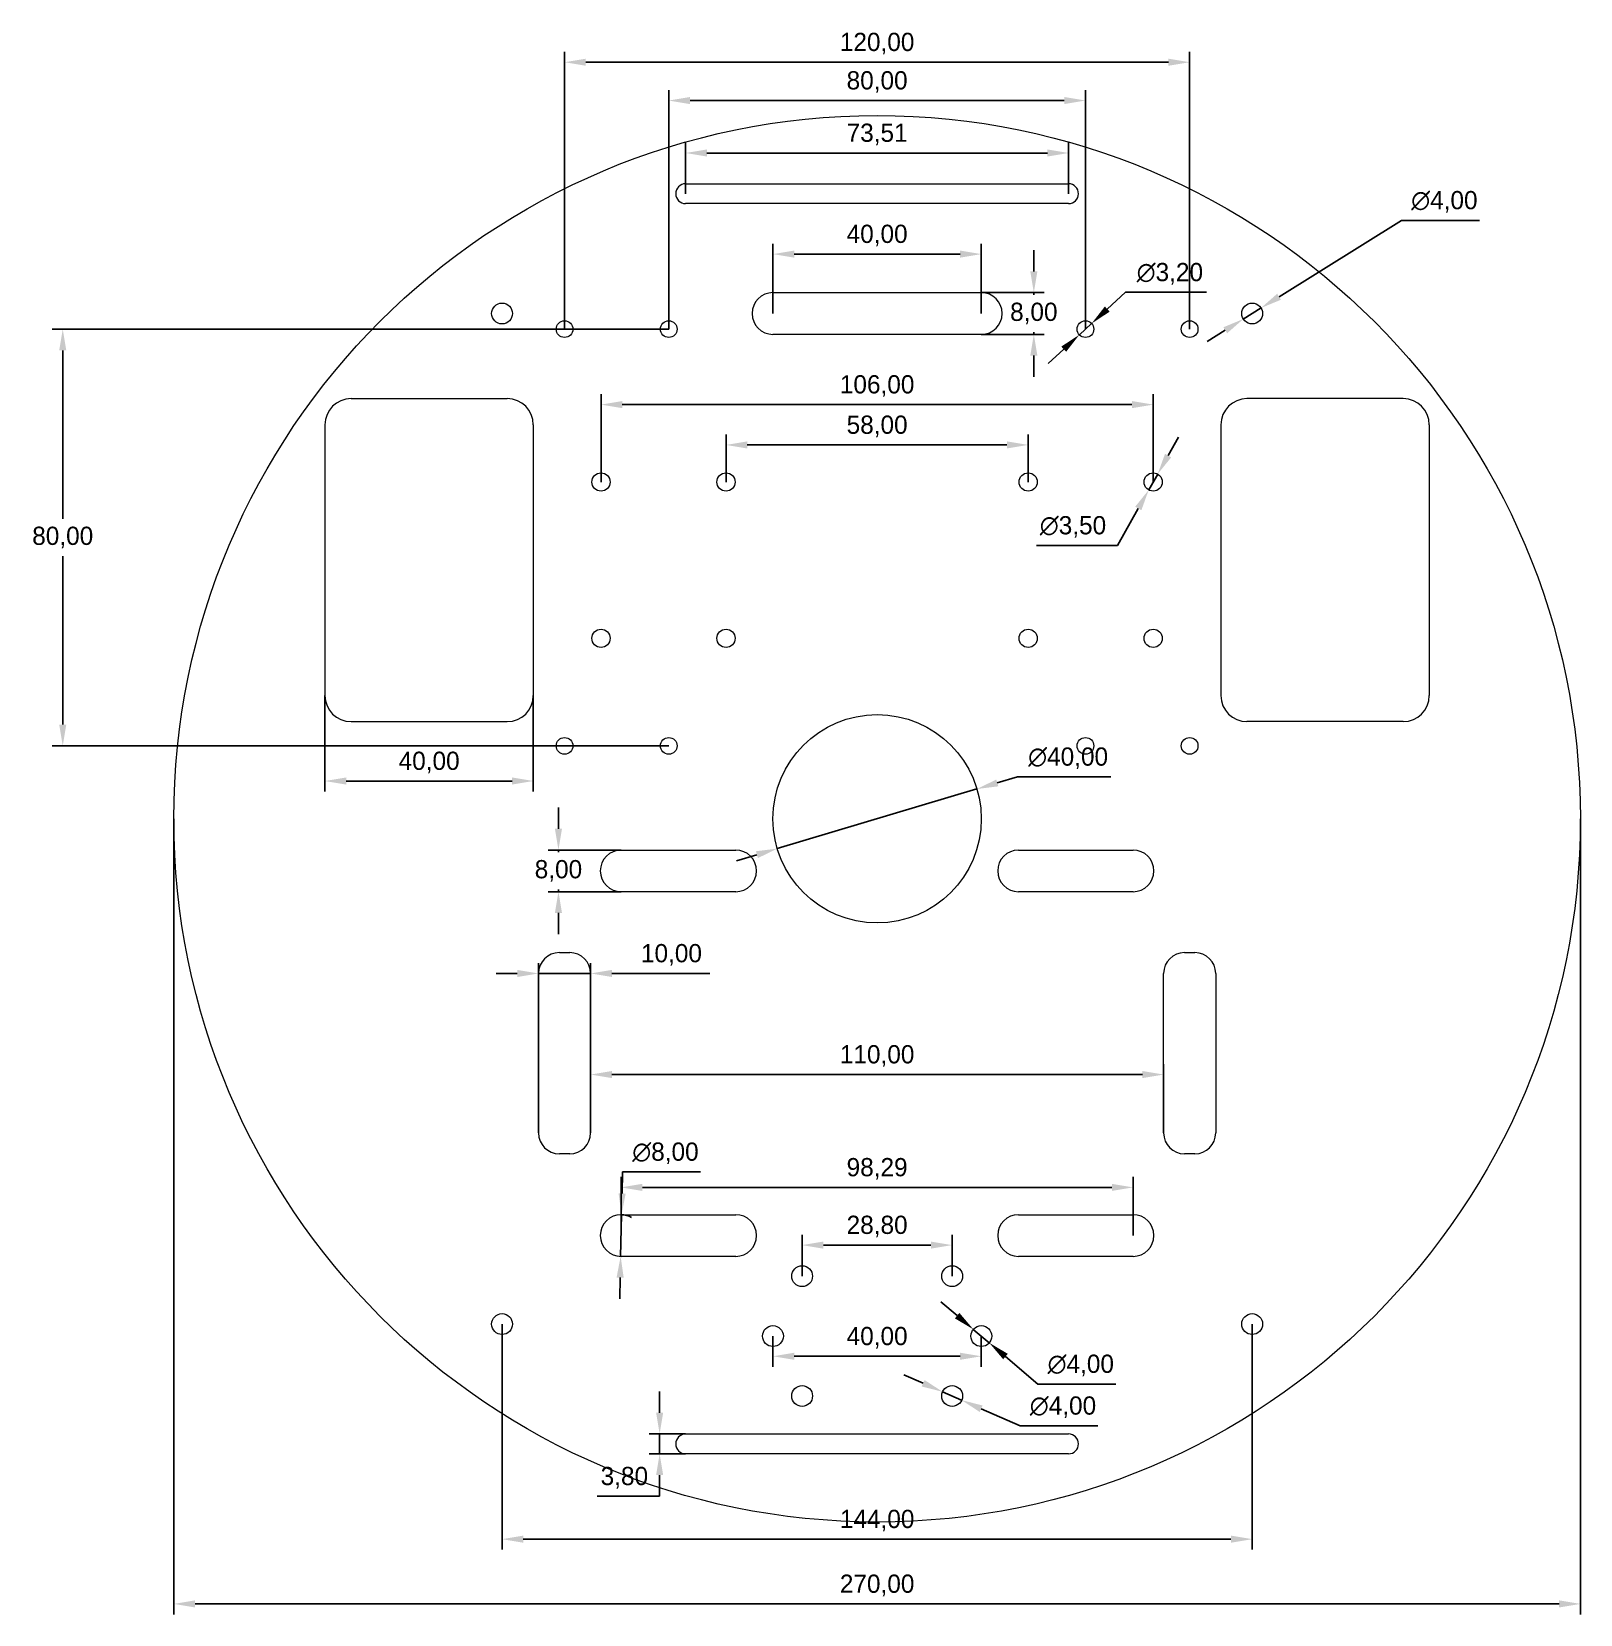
# Model space of a CAD drawing. Header units: millimetres. Extents: x -162 to 135, y -153 to 151.
import ezdxf

# ---------------------------------------------------------------- set-up
doc = ezdxf.new("R2010")
doc.units = ezdxf.units.MM
doc.header["$PDSIZE"] = -1
doc.dimstyles.new('ISO-25', dxfattribs={"dimtxt": 2.5, "dimasz": 2.5, "dimexe": 1.25, "dimexo": 0.625, "dimtad": 1, "dimtxsty": 'Standard', "dimcen": 2.5, "dimadec": 0, "dimazin": 0, "dimtfac": 1, "dimtmove": 0, "dimatfit": 3, "dimfxl": 1, "dimarcsym": 0})

# ---------------------------------------------------------------- blocks, each defined once
blk = doc.blocks.new('*D2')
at = {"color": 0, "lineweight": -2, "transparency": 16777216}
for p, q in [((100.67, 114.88), (77.16, 100.22)), ((115.61, 114.88), (100.67, 114.88)), ((70.3, 95.94), (73.7, 98.06)), ((66.84, 93.78), (63.38, 91.62))]:
    blk.add_line(p, q, dxfattribs=at)
at = {"color": 0, "transparency": 16777216}
for points in [[(76.8, 100.79), (77.52, 99.64), (73.7, 98.06)], [(66.48, 94.36), (67.2, 93.21), (70.3, 95.94)]]:
    blk.add_solid(points, dxfattribs=at)
at = {"layer": 'Defpoints', "color": 0, "transparency": 16777216}
for p in [(73.7, 98.06), (70.3, 95.94)]:
    blk.add_point(p, dxfattribs=at)
at = {"color": 0, "transparency": 16777216, "insert": (108.9, 118.44), "char_height": 3.5, "attachment_point": 5}
blk.add_mtext('∅4,00', dxfattribs=at)
blk = doc.blocks.new('*D3')
at = {"color": 0, "lineweight": -2, "transparency": 16777216}
for p, q in [((55.87, 69.73), (57.87, 73.28)), ((53.86, 66.18), (52.14, 63.13)), ((46.12, 52.47), (50.13, 59.58)), ((30.6, 52.47), (46.12, 52.47))]:
    blk.add_line(p, q, dxfattribs=at)
at = {"color": 0, "transparency": 16777216}
for points in [[(55.27, 70.06), (56.46, 69.39), (53.86, 66.18)], [(49.54, 59.91), (50.73, 59.24), (52.14, 63.13)]]:
    blk.add_solid(points, dxfattribs=at)
at = {"layer": 'Defpoints', "color": 0, "transparency": 16777216}
for p in [(53.86, 66.18), (52.14, 63.13)]:
    blk.add_point(p, dxfattribs=at)
at = {"color": 0, "transparency": 16777216, "insert": (37.6, 56.03), "char_height": 3.5, "attachment_point": 5}
blk.add_mtext('∅3,50', dxfattribs=at)
blk = doc.blocks.new('*D4')
at = {"color": 0, "lineweight": -2, "transparency": 16777216}
for p, q in [((47.68, 101.07), (44.18, 97.85)), ((63.2, 101.07), (47.68, 101.07)), ((38.82, 92.92), (41.18, 95.08)), ((35.82, 90.15), (32.82, 87.39))]:
    blk.add_line(p, q, dxfattribs=at)
at = {"color": 0, "transparency": 16777216}
for points in [[(43.72, 98.35), (44.64, 97.35), (41.18, 95.08)], [(35.36, 90.65), (36.28, 89.65), (38.82, 92.92)]]:
    blk.add_solid(points, dxfattribs=at)
at = {"layer": 'Defpoints', "color": 0, "transparency": 16777216}
for p in [(41.18, 95.08), (38.82, 92.92)]:
    blk.add_point(p, dxfattribs=at)
at = {"color": 0, "transparency": 16777216, "insert": (56.2, 104.63), "char_height": 3.5, "attachment_point": 5}
blk.add_mtext('∅3,20', dxfattribs=at)
blk = doc.blocks.new('*D5')
at = {"color": 0, "lineweight": -2, "transparency": 16777216}
for p, q in [((15.36, -95.38), (12.24, -92.74)), ((18.47, -98.01), (21.53, -100.6)), ((30.87, -108.51), (24.64, -103.23)), ((45.81, -108.51), (30.87, -108.51))]:
    blk.add_line(p, q, dxfattribs=at)
at = {"color": 0, "transparency": 16777216}
for points in [[(15.8, -94.86), (14.92, -95.9), (18.47, -98.01)], [(25.08, -102.71), (24.2, -103.75), (21.53, -100.6)]]:
    blk.add_solid(points, dxfattribs=at)
at = {"layer": 'Defpoints', "color": 0, "transparency": 16777216}
for p in [(18.47, -98.01), (21.53, -100.6)]:
    blk.add_point(p, dxfattribs=at)
at = {"color": 0, "transparency": 16777216, "insert": (39.1, -104.94), "char_height": 3.5, "attachment_point": 5}
blk.add_mtext('∅4,00', dxfattribs=at)
blk = doc.blocks.new('*D6')
at = {"color": 0, "lineweight": -2, "transparency": 16777216}
for p, q in [((8.83, -108.36), (5.1, -106.72)), ((12.57, -110), (16.23, -111.61)), ((27.44, -116.53), (19.97, -113.25)), ((42.38, -116.53), (27.44, -116.53))]:
    blk.add_line(p, q, dxfattribs=at)
at = {"color": 0, "transparency": 16777216}
for points in [[(9.11, -107.74), (8.56, -108.98), (12.57, -110)], [(20.24, -112.62), (19.69, -113.87), (16.23, -111.61)]]:
    blk.add_solid(points, dxfattribs=at)
at = {"layer": 'Defpoints', "color": 0, "transparency": 16777216}
for p in [(12.57, -110), (16.23, -111.61)]:
    blk.add_point(p, dxfattribs=at)
at = {"color": 0, "transparency": 16777216, "insert": (35.68, -112.96), "char_height": 3.5, "attachment_point": 5}
blk.add_mtext('∅4,00', dxfattribs=at)
blk = doc.blocks.new('*D8')
at = {"color": 0, "lineweight": -2, "transparency": 16777216}
for p, q in [((-48.86, -67.79), (-48.96, -71.92)), ((-33.92, -67.79), (-48.86, -67.79)), ((-49.24, -84), (-49.05, -76)), ((-49.33, -88.08), (-49.42, -92.16))]:
    blk.add_line(p, q, dxfattribs=at)
blk.add_arc((-49.14, -80), 4, 60.0311, 90, dxfattribs=at)
at = {"color": 0, "transparency": 16777216}
for points in [[(-49.64, -71.91), (-48.28, -71.94), (-49.05, -76)], [(-50.01, -88.06), (-48.65, -88.09), (-49.24, -84)]]:
    blk.add_solid(points, dxfattribs=at)
at = {"layer": 'Defpoints', "color": 0, "transparency": 16777216}
for p in [(-49.05, -76), (-49.24, -84)]:
    blk.add_point(p, dxfattribs=at)
at = {"color": 0, "transparency": 16777216, "insert": (-40.63, -64.22), "char_height": 3.5, "attachment_point": 5}
blk.add_mtext('∅8,00', dxfattribs=at)
blk = doc.blocks.new('*D9')
at = {"color": 0, "lineweight": -2, "transparency": 16777216}
for p, q in [((-69.08, -29.69), (-73.16, -29.69)), ((-65, -60.31), (-65, -27.69)), ((-65, -29.69), (-55, -29.69)), ((-55, -60.31), (-55, -27.69)), ((-50.92, -29.69), (-32.13, -29.69))]:
    blk.add_line(p, q, dxfattribs=at)
at = {"color": 0, "transparency": 16777216}
for points in [[(-69.08, -29.01), (-69.08, -30.37), (-65, -29.69)], [(-50.92, -29.01), (-50.92, -30.37), (-55, -29.69)]]:
    blk.add_solid(points, dxfattribs=at)
at = {"layer": 'Defpoints', "color": 0, "transparency": 16777216}
for p in [(-55, -29.69), (-65, -60.31), (-55, -60.31)]:
    blk.add_point(p, dxfattribs=at)
at = {"color": 0, "transparency": 16777216, "insert": (-39.48, -26.12), "char_height": 3.5, "attachment_point": 5}
blk.add_mtext('10,00', dxfattribs=at)
blk = doc.blocks.new('*D10')
at = {"color": 0, "lineweight": -2, "transparency": 16777216}
for p, q in [((-61.18, -1.92), (-61.18, 2.16)), ((-49.14, -6), (-63.18, -6)), ((-61.18, -6), (-61.18, -6.43)), ((-49.14, -14), (-63.18, -14)), ((-61.18, -14), (-61.18, -13.57)), ((-61.18, -18.08), (-61.18, -22.16))]:
    blk.add_line(p, q, dxfattribs=at)
at = {"color": 0, "transparency": 16777216}
for points in [[(-61.86, -1.92), (-60.5, -1.92), (-61.18, -6)], [(-61.86, -18.08), (-60.5, -18.08), (-61.18, -14)]]:
    blk.add_solid(points, dxfattribs=at)
at = {"layer": 'Defpoints', "color": 0, "transparency": 16777216}
for p in [(-61.18, -6), (-49.14, -6), (-49.14, -14)]:
    blk.add_point(p, dxfattribs=at)
at = {"color": 0, "transparency": 16777216, "insert": (-61.18, -10), "char_height": 3.5, "attachment_point": 5}
blk.add_mtext('8,00', dxfattribs=at)
blk = doc.blocks.new('*D11')
at = {"color": 0, "lineweight": -2, "transparency": 16777216}
for p, q in [((-106, 23.65), (-106, 5.25)), ((-66, 23.65), (-66, 5.25)), ((-101.92, 7.25), (-70.08, 7.25))]:
    blk.add_line(p, q, dxfattribs=at)
at = {"color": 0, "transparency": 16777216}
for points in [[(-101.92, 7.93), (-101.92, 6.57), (-106, 7.25)], [(-70.08, 7.93), (-70.08, 6.57), (-66, 7.25)]]:
    blk.add_solid(points, dxfattribs=at)
at = {"layer": 'Defpoints', "color": 0, "transparency": 16777216}
for p in [(-106, 23.65), (-66, 23.65), (-66, 7.25)]:
    blk.add_point(p, dxfattribs=at)
at = {"color": 0, "transparency": 16777216, "insert": (-86, 10.81), "char_height": 3.5, "attachment_point": 5}
blk.add_mtext('40,00', dxfattribs=at)
blk = doc.blocks.new('*D13')
at = {"color": 0, "lineweight": -2, "transparency": 16777216}
for p, q in [((-60, 94), (-60, 147.24)), ((60, 94), (60, 147.24)), ((-55.92, 145.24), (55.92, 145.24))]:
    blk.add_line(p, q, dxfattribs=at)
at = {"color": 0, "transparency": 16777216}
for points in [[(-55.92, 145.92), (-55.92, 144.56), (-60, 145.24)], [(55.92, 145.92), (55.92, 144.56), (60, 145.24)]]:
    blk.add_solid(points, dxfattribs=at)
at = {"layer": 'Defpoints', "color": 0, "transparency": 16777216}
for p in [(60, 145.24), (-60, 94), (60, 94)]:
    blk.add_point(p, dxfattribs=at)
at = {"color": 0, "transparency": 16777216, "insert": (0, 148.81), "char_height": 3.5, "attachment_point": 5}
blk.add_mtext('120,00', dxfattribs=at)
blk = doc.blocks.new('*D14')
at = {"color": 0, "lineweight": -2, "transparency": 16777216}
for p, q in [((-40, 94), (-40, 139.88)), ((40, 94), (40, 139.88)), ((-35.92, 137.88), (35.92, 137.88))]:
    blk.add_line(p, q, dxfattribs=at)
at = {"color": 0, "transparency": 16777216}
for points in [[(-35.92, 138.56), (-35.92, 137.2), (-40, 137.88)], [(35.92, 138.56), (35.92, 137.2), (40, 137.88)]]:
    blk.add_solid(points, dxfattribs=at)
at = {"layer": 'Defpoints', "color": 0, "transparency": 16777216}
for p in [(40, 137.88), (-40, 94), (40, 94)]:
    blk.add_point(p, dxfattribs=at)
at = {"color": 0, "transparency": 16777216, "insert": (0, 141.44), "char_height": 3.5, "attachment_point": 5}
blk.add_mtext('80,00', dxfattribs=at)
blk = doc.blocks.new('*D15')
at = {"color": 0, "lineweight": -2, "transparency": 16777216}
for p, q in [((-36.76, 120), (-36.76, 129.81)), ((-32.68, 127.81), (32.68, 127.81)), ((36.76, 120), (36.76, 129.81))]:
    blk.add_line(p, q, dxfattribs=at)
at = {"color": 0, "transparency": 16777216}
for points in [[(-32.68, 128.49), (-32.68, 127.13), (-36.76, 127.81)], [(32.68, 128.49), (32.68, 127.13), (36.76, 127.81)]]:
    blk.add_solid(points, dxfattribs=at)
at = {"layer": 'Defpoints', "color": 0, "transparency": 16777216}
for p in [(36.76, 127.81), (-36.76, 120), (36.76, 120)]:
    blk.add_point(p, dxfattribs=at)
at = {"color": 0, "transparency": 16777216, "insert": (0, 131.38), "char_height": 3.5, "attachment_point": 5}
blk.add_mtext('73,51', dxfattribs=at)
blk = doc.blocks.new('*D16')
at = {"color": 0, "lineweight": -2, "transparency": 16777216}
for p, q in [((-20, 97), (-20, 110.4)), ((20, 97), (20, 110.4)), ((-15.92, 108.4), (15.92, 108.4))]:
    blk.add_line(p, q, dxfattribs=at)
at = {"color": 0, "transparency": 16777216}
for points in [[(-15.92, 109.08), (-15.92, 107.72), (-20, 108.4)], [(15.92, 109.08), (15.92, 107.72), (20, 108.4)]]:
    blk.add_solid(points, dxfattribs=at)
at = {"layer": 'Defpoints', "color": 0, "transparency": 16777216}
for p in [(20, 108.4), (-20, 97), (20, 97)]:
    blk.add_point(p, dxfattribs=at)
at = {"color": 0, "transparency": 16777216, "insert": (0, 111.97), "char_height": 3.5, "attachment_point": 5}
blk.add_mtext('40,00', dxfattribs=at)
blk = doc.blocks.new('*D17')
at = {"color": 0, "lineweight": -2, "transparency": 16777216}
for p, q in [((-29, 64.65), (-29, 73.77)), ((29, 64.65), (29, 73.77)), ((-24.92, 71.77), (24.92, 71.77))]:
    blk.add_line(p, q, dxfattribs=at)
at = {"color": 0, "transparency": 16777216}
for points in [[(-24.92, 72.45), (-24.92, 71.09), (-29, 71.77)], [(24.92, 72.45), (24.92, 71.09), (29, 71.77)]]:
    blk.add_solid(points, dxfattribs=at)
at = {"layer": 'Defpoints', "color": 0, "transparency": 16777216}
for p in [(29, 71.77), (-29, 64.65), (29, 64.65)]:
    blk.add_point(p, dxfattribs=at)
at = {"color": 0, "transparency": 16777216, "insert": (0, 75.33), "char_height": 3.5, "attachment_point": 5}
blk.add_mtext('58,00', dxfattribs=at)
blk = doc.blocks.new('*D18')
at = {"color": 0, "lineweight": -2, "transparency": 16777216}
for p, q in [((-53, 64.65), (-53, 81.51)), ((-48.92, 79.51), (48.92, 79.51)), ((53, 64.65), (53, 81.51))]:
    blk.add_line(p, q, dxfattribs=at)
at = {"color": 0, "transparency": 16777216}
for points in [[(-48.92, 80.19), (-48.92, 78.83), (-53, 79.51)], [(48.92, 80.19), (48.92, 78.83), (53, 79.51)]]:
    blk.add_solid(points, dxfattribs=at)
at = {"layer": 'Defpoints', "color": 0, "transparency": 16777216}
for p in [(53, 79.51), (-53, 64.65), (53, 64.65)]:
    blk.add_point(p, dxfattribs=at)
at = {"color": 0, "transparency": 16777216, "insert": (0, 83.08), "char_height": 3.5, "attachment_point": 5}
blk.add_mtext('106,00', dxfattribs=at)
blk = doc.blocks.new('*D19')
at = {"color": 0, "lineweight": -2, "transparency": 16777216}
for p, q in [((-55, -60.31), (-55, -47.1)), ((55, -60.31), (55, -47.1)), ((-50.92, -49.1), (50.92, -49.1))]:
    blk.add_line(p, q, dxfattribs=at)
at = {"color": 0, "transparency": 16777216}
for points in [[(-50.92, -48.42), (-50.92, -49.78), (-55, -49.1)], [(50.92, -48.42), (50.92, -49.78), (55, -49.1)]]:
    blk.add_solid(points, dxfattribs=at)
at = {"layer": 'Defpoints', "color": 0, "transparency": 16777216}
for p in [(55, -49.1), (-55, -60.31), (55, -60.31)]:
    blk.add_point(p, dxfattribs=at)
at = {"color": 0, "transparency": 16777216, "insert": (0, -45.53), "char_height": 3.5, "attachment_point": 5}
blk.add_mtext('110,00', dxfattribs=at)
blk = doc.blocks.new('*D20')
at = {"color": 0, "lineweight": -2, "transparency": 16777216}
for p, q in [((-49.14, -80), (-49.14, -68.76)), ((49.14, -80), (49.14, -68.76)), ((-45.06, -70.76), (45.06, -70.76))]:
    blk.add_line(p, q, dxfattribs=at)
at = {"color": 0, "transparency": 16777216}
for points in [[(-45.06, -70.08), (-45.06, -71.44), (-49.14, -70.76)], [(45.06, -70.08), (45.06, -71.44), (49.14, -70.76)]]:
    blk.add_solid(points, dxfattribs=at)
at = {"layer": 'Defpoints', "color": 0, "transparency": 16777216}
for p in [(49.14, -70.76), (-49.14, -80), (49.14, -80)]:
    blk.add_point(p, dxfattribs=at)
at = {"color": 0, "transparency": 16777216, "insert": (0, -67.2), "char_height": 3.5, "attachment_point": 5}
blk.add_mtext('98,29', dxfattribs=at)
blk = doc.blocks.new('*D21')
at = {"color": 0, "lineweight": -2, "transparency": 16777216}
for p, q in [((-20, -99.3), (-20, -105.18)), ((20, -99.3), (20, -105.18)), ((-15.92, -103.18), (15.92, -103.18))]:
    blk.add_line(p, q, dxfattribs=at)
at = {"color": 0, "transparency": 16777216}
for points in [[(-15.92, -102.5), (-15.92, -103.86), (-20, -103.18)], [(15.92, -102.5), (15.92, -103.86), (20, -103.18)]]:
    blk.add_solid(points, dxfattribs=at)
at = {"layer": 'Defpoints', "color": 0, "transparency": 16777216}
for p in [(-20, -99.3), (20, -99.3), (20, -103.18)]:
    blk.add_point(p, dxfattribs=at)
at = {"color": 0, "transparency": 16777216, "insert": (0, -99.62), "char_height": 3.5, "attachment_point": 5}
blk.add_mtext('40,00', dxfattribs=at)
blk = doc.blocks.new('*D22')
at = {"color": 0, "lineweight": -2, "transparency": 16777216}
for p, q in [((-14.4, -87.8), (-14.4, -79.84)), ((-10.32, -81.84), (10.32, -81.84)), ((14.4, -87.8), (14.4, -79.84))]:
    blk.add_line(p, q, dxfattribs=at)
at = {"color": 0, "transparency": 16777216}
for points in [[(-10.32, -81.16), (-10.32, -82.52), (-14.4, -81.84)], [(10.32, -81.16), (10.32, -82.52), (14.4, -81.84)]]:
    blk.add_solid(points, dxfattribs=at)
at = {"layer": 'Defpoints', "color": 0, "transparency": 16777216}
for p in [(14.4, -81.84), (-14.4, -87.8), (14.4, -87.8)]:
    blk.add_point(p, dxfattribs=at)
at = {"color": 0, "transparency": 16777216, "insert": (0, -78.27), "char_height": 3.5, "attachment_point": 5}
blk.add_mtext('28,80', dxfattribs=at)
blk = doc.blocks.new('*D23')
at = {"color": 0, "lineweight": -2, "transparency": 16777216}
for p, q in [((-72, -97), (-72, -140.29)), ((72, -97), (72, -140.29)), ((-67.92, -138.29), (67.92, -138.29))]:
    blk.add_line(p, q, dxfattribs=at)
at = {"color": 0, "transparency": 16777216}
for points in [[(-67.92, -137.61), (-67.92, -138.97), (-72, -138.29)], [(67.92, -137.61), (67.92, -138.97), (72, -138.29)]]:
    blk.add_solid(points, dxfattribs=at)
at = {"layer": 'Defpoints', "color": 0, "transparency": 16777216}
for p in [(-72, -97), (72, -97), (72, -138.29)]:
    blk.add_point(p, dxfattribs=at)
at = {"color": 0, "transparency": 16777216, "insert": (0, -134.73), "char_height": 3.5, "attachment_point": 5}
blk.add_mtext('144,00', dxfattribs=at)
blk = doc.blocks.new('*D24')
at = {"color": 0, "lineweight": -2, "transparency": 16777216}
for p, q in [((-41.75, -114.02), (-41.75, -109.94)), ((-36.76, -118.1), (-43.75, -118.1)), ((-41.75, -118.1), (-41.75, -121.9)), ((-36.76, -121.9), (-43.75, -121.9)), ((-41.75, -125.98), (-41.75, -130.06)), ((-41.75, -130.06), (-53.77, -130.06))]:
    blk.add_line(p, q, dxfattribs=at)
at = {"color": 0, "transparency": 16777216}
for points in [[(-42.43, -114.02), (-41.07, -114.02), (-41.75, -118.1)], [(-42.43, -125.98), (-41.07, -125.98), (-41.75, -121.9)]]:
    blk.add_solid(points, dxfattribs=at)
at = {"layer": 'Defpoints', "color": 0, "transparency": 16777216}
for p in [(-36.76, -118.1), (-41.75, -121.9), (-36.76, -121.9)]:
    blk.add_point(p, dxfattribs=at)
at = {"color": 0, "transparency": 16777216, "insert": (-48.52, -126.49), "char_height": 3.5, "attachment_point": 5}
blk.add_mtext('3,80', dxfattribs=at)
blk = doc.blocks.new('*D25')
at = {"color": 0, "lineweight": -2, "transparency": 16777216}
for p, q in [((30.08, 105.08), (30.08, 109.16)), ((20, 101), (32.08, 101)), ((30.08, 101), (30.08, 100.57)), ((20, 93), (32.08, 93)), ((30.08, 93), (30.08, 93.43)), ((30.08, 88.92), (30.08, 84.84))]:
    blk.add_line(p, q, dxfattribs=at)
at = {"color": 0, "transparency": 16777216}
for points in [[(29.4, 105.08), (30.76, 105.08), (30.08, 101)], [(29.4, 88.92), (30.76, 88.92), (30.08, 93)]]:
    blk.add_solid(points, dxfattribs=at)
at = {"layer": 'Defpoints', "color": 0, "transparency": 16777216}
for p in [(20, 101), (20, 93), (30.08, 93)]:
    blk.add_point(p, dxfattribs=at)
at = {"color": 0, "transparency": 16777216, "insert": (30.08, 97), "char_height": 3.5, "attachment_point": 5}
blk.add_mtext('8,00', dxfattribs=at)
blk = doc.blocks.new('*D26')
at = {"color": 0, "lineweight": -2, "transparency": 16777216}
for p, q in [((-40, 94), (-158.34, 94)), ((-156.34, 89.92), (-156.34, 57.57)), ((-156.34, 18.08), (-156.34, 50.43)), ((-40, 14), (-158.34, 14))]:
    blk.add_line(p, q, dxfattribs=at)
at = {"color": 0, "transparency": 16777216}
for points in [[(-157.02, 89.92), (-155.66, 89.92), (-156.34, 94)], [(-157.02, 18.08), (-155.66, 18.08), (-156.34, 14)]]:
    blk.add_solid(points, dxfattribs=at)
at = {"layer": 'Defpoints', "color": 0, "transparency": 16777216}
for p in [(-40, 94), (-156.34, 14), (-40, 14)]:
    blk.add_point(p, dxfattribs=at)
at = {"color": 0, "transparency": 16777216, "insert": (-156.34, 54), "char_height": 3.5, "attachment_point": 5}
blk.add_mtext('80,00', dxfattribs=at)
blk = doc.blocks.new('*D27')
at = {"color": 0, "lineweight": -2, "transparency": 16777216}
for p, q in [((-135, 0), (-135, -152.72)), ((135, 0), (135, -152.72)), ((-130.92, -150.72), (130.92, -150.72))]:
    blk.add_line(p, q, dxfattribs=at)
at = {"color": 0, "transparency": 16777216}
for points in [[(-130.92, -150.04), (-130.92, -151.4), (-135, -150.72)], [(130.92, -150.04), (130.92, -151.4), (135, -150.72)]]:
    blk.add_solid(points, dxfattribs=at)
at = {"layer": 'Defpoints', "color": 0, "transparency": 16777216}
for p in [(-135, 0), (135, 0), (135, -150.72)]:
    blk.add_point(p, dxfattribs=at)
at = {"color": 0, "transparency": 16777216, "insert": (0, -147.16), "char_height": 3.5, "attachment_point": 5}
blk.add_mtext('270,00', dxfattribs=at)
blk = doc.blocks.new('*D28')
at = {"color": 0, "lineweight": -2, "transparency": 16777216}
for p, q in [((26.98, 8.05), (23.07, 6.89)), ((44.84, 8.05), (26.98, 8.05)), ((-19.16, -5.72), (19.16, 5.72)), ((-23.07, -6.89), (-26.98, -8.05))]:
    blk.add_line(p, q, dxfattribs=at)
at = {"color": 0, "transparency": 16777216}
for points in [[(22.88, 7.54), (23.27, 6.23), (19.16, 5.72)], [(-23.27, -6.23), (-22.88, -7.54), (-19.16, -5.72)]]:
    blk.add_solid(points, dxfattribs=at)
at = {"layer": 'Defpoints', "color": 0, "transparency": 16777216}
for p in [(19.16, 5.72), (-19.16, -5.72)]:
    blk.add_point(p, dxfattribs=at)
at = {"color": 0, "transparency": 16777216, "insert": (36.67, 11.62), "char_height": 3.5, "attachment_point": 5}
blk.add_mtext('∅40,00', dxfattribs=at)

msp = doc.modelspace()

# ---------------------------------------------------------------- linework, layer by layer
at = {"color": 7, "linetype": 'Continuous', "lineweight": 15}
for p, q in [((-36.756, 121.9), (36.756, 121.9)), ((36.756, 118.1), (-36.756, 118.1)), ((-20, 101), (20, 101)), ((20, 93), (-20, 93)), ((-101, 80.652), (-71, 80.652)), ((101, 80.652), (71, 80.652)), ((-106, 75.652), (-106, 23.652)), ((-66, 75.652), (-66, 23.652)), ((66, 75.652), (66, 23.652)), ((106, 75.652), (106, 23.652)), ((-101, 18.652), (-71, 18.652)), ((101, 18.652), (71, 18.652)), ((-49.143, -6), (-27.143, -6)), ((27.143, -6), (49.143, -6)), ((-27.143, -14), (-49.143, -14)), ((49.143, -14), (27.143, -14)), ((-61, -25.688), (-59, -25.688)), ((59, -25.688), (61, -25.688)), ((-65, -60.312), (-65, -29.688)), ((-55, -29.688), (-55, -60.312)), ((55, -60.312), (55, -29.688)), ((65, -29.688), (65, -60.312)), ((-59, -64.312), (-61, -64.312)), ((61, -64.312), (59, -64.312)), ((-49.143, -76), (-27.143, -76)), ((27.143, -76), (49.143, -76)), ((-27.143, -84), (-49.143, -84)), ((49.143, -84), (27.143, -84)), ((-36.756, -118.1), (36.756, -118.1)), ((36.756, -121.9), (-36.756, -121.9))]:
    msp.add_line(p, q, dxfattribs=at)
for centre, radius in [((0, 0), 135), ((-72, 97), 2), ((72, 97), 2), ((-60, 94), 1.6), ((-40, 94), 1.6), ((40, 94), 1.6), ((60, 94), 1.6), ((-53, 64.652), 1.75), ((-29, 64.652), 1.75), ((29, 64.652), 1.75), ((53, 64.652), 1.75), ((-53, 34.652), 1.75), ((-29, 34.652), 1.75), ((29, 34.652), 1.75), ((53, 34.652), 1.75), ((0, 0), 20), ((-60, 14), 1.6), ((-40, 14), 1.6), ((40, 14), 1.6), ((60, 14), 1.6), ((-14.4, -87.804), 2), ((14.4, -87.804), 2), ((-72, -97), 2), ((72, -97), 2), ((-20, -99.304), 2), ((20, -99.304), 2), ((-14.4, -110.804), 2), ((14.4, -110.804), 2)]:
    msp.add_circle(centre, radius, dxfattribs=at)
for centre, radius, start, end in [((-36.756, 120), 1.9, 90, 270), ((36.756, 120), 1.9, 270, 90), ((-20, 97), 4, 90, 270), ((20, 97), 4, 270, 90), ((-101, 75.652), 5, 90, 180), ((-71, 75.652), 5, 0, 90), ((71, 75.652), 5, 90, 180), ((101, 75.652), 5, 0, 90), ((-101, 23.652), 5, 180, 270), ((-71, 23.652), 5, 270, 0), ((71, 23.652), 5, 180, 270), ((101, 23.652), 5, 270, 0), ((-49.143, -10), 4, 90, 270), ((-27.143, -10), 4, 270, 90), ((27.143, -10), 4, 90, 270), ((49.143, -10), 4, 270, 90), ((-61, -29.688), 4, 90, 180), ((-59, -29.688), 4, 0, 90), ((59, -29.688), 4, 90, 180), ((61, -29.688), 4, 0, 90), ((-61, -60.312), 4, 180, 270), ((-59, -60.312), 4, 270, 0), ((59, -60.312), 4, 180, 270), ((61, -60.312), 4, 270, 0), ((-49.143, -80), 4, 90, 270), ((-27.143, -80), 4, 270, 90), ((27.143, -80), 4, 90, 270), ((49.143, -80), 4, 270, 90), ((-36.756, -120), 1.9, 90, 270), ((36.756, -120), 1.9, 270, 90)]:
    msp.add_arc(centre, radius, start, end, dxfattribs=at)

# ---------------------------------------------------------------- dimensions: what is measured, and where the dimension line sits
for base, p1, p2, picture, middle in [((60, 145.244), (-60, 94), (60, 94), '*D13', (0, 148.809)), ((40, 137.875), (-40, 94), (40, 94), '*D14', (0, 141.441)), ((36.756, 127.811), (-36.756, 120), (36.756, 120), '*D15', (0, 131.377)), ((20, 108.402), (-20, 97), (20, 97), '*D16', (0, 111.967)), ((53, 79.512), (-53, 64.652), (53, 64.652), '*D18', (0, 83.078)), ((29, 71.766), (-29, 64.652), (29, 64.652), '*D17', (0, 75.332)), ((-66, 7.247), (-106, 23.652), (-66, 23.652), '*D11', (-86, 10.813)), ((-55, -29.688), (-65, -60.312), (-55, -60.312), '*D9', (-39.483, -26.122)), ((55, -49.097), (-55, -60.312), (55, -60.312), '*D19', (0, -45.531)), ((49.143, -70.765), (-49.143, -80), (49.143, -80), '*D20', (0, -67.199)), ((14.4, -81.84), (-14.4, -87.804), (14.4, -87.804), '*D22', (0, -78.274)), ((72, -138.292), (-72, -97), (72, -97), '*D23', (0, -134.726)), ((20, -103.185), (-20, -99.304), (20, -99.304), '*D21', (0, -99.619))]:
    dim = msp.add_linear_dim(base=base, p1=p1, p2=p2, dimstyle='ISO-25', override={"dimtxt": 3.5, "dimasz": 4.08, "dimexe": 2, "dimexo": 0, "dimgap": 1.524, "dimtih": 1, "dimtoh": 1, "dimzin": 0, "dimadec": 2, "dimtzin": 0})
    dim.commit()
    dim.dimension.update_dxf_attribs({"geometry": picture, "text_midpoint": middle})
for p1, p2, picture, middle in [((70.303, 95.942), (73.697, 98.058), '*D2', (108.899, 114.879)), ((38.823, 92.916), (41.177, 95.084), '*D4', (56.199, 101.066)), ((-49.235, -83.999), (-49.051, -76.001), '*D8', (-40.629, -67.788))]:
    dim = msp.add_diameter_dim_2p(p1=p1, p2=p2, dimstyle='ISO-25', override={"dimtxt": 3.5, "dimasz": 4.08, "dimexe": 2, "dimexo": 0, "dimgap": 1.524, "dimtih": 1, "dimtoh": 1, "dimzin": 0, "dimadec": 2, "dimtzin": 0})
    dim.commit()
    dim.dimension.update_dxf_attribs({"geometry": picture, "text_midpoint": middle, "dimtype": 163})
for base, p1, p2, picture, middle in [((30.08, 93), (20, 101), (20, 93), '*D25', (30.08, 97)), ((-156.342, 14), (-40, 94), (-40, 14), '*D26', (-156.342, 54)), ((-61.185, -6), (-49.143, -14), (-49.143, -6), '*D10', (-61.185, -10)), ((-41.75, -121.9), (-36.756, -118.1), (-36.756, -121.9), '*D24', (-48.524, -126.494))]:
    dim = msp.add_linear_dim(base=base, p1=p1, p2=p2, angle=90, dimstyle='ISO-25', override={"dimtxt": 3.5, "dimasz": 4.08, "dimexe": 2, "dimexo": 0, "dimgap": 1.524, "dimtih": 1, "dimtoh": 1, "dimzin": 0, "dimadec": 2, "dimtzin": 0})
    dim.commit()
    dim.dimension.update_dxf_attribs({"geometry": picture, "text_midpoint": middle})
for p1, p2, picture, middle in [((53.86, 66.176), (52.14, 63.128), '*D3', (37.596, 52.467)), ((-19.165, -5.719), (19.165, 5.719), '*D28', (36.675, 8.053)), ((18.473, -98.012), (21.527, -100.596), '*D5', (39.104, -108.506)), ((12.568, -110.001), (16.232, -111.608), '*D6', (35.676, -116.526))]:
    dim = msp.add_diameter_dim_2p(p1=p1, p2=p2, dimstyle='ISO-25', override={"dimtxt": 3.5, "dimasz": 4.08, "dimexe": 2, "dimexo": 0, "dimgap": 1.524, "dimtih": 1, "dimtoh": 1, "dimzin": 0, "dimadec": 2, "dimtzin": 0})
    dim.commit()
    dim.dimension.update_dxf_attribs({"geometry": picture, "text_midpoint": middle})
dim = msp.add_linear_dim(base=(135, -150.722), p1=(-135, 0), p2=(135, 0), dimstyle='ISO-25', override={"dimtxt": 3.5, "dimasz": 4.08, "dimexe": 2, "dimexo": 0, "dimgap": 1.524, "dimtih": 1, "dimtoh": 1, "dimzin": 0, "dimadec": 2, "dimtzin": 0})
dim.commit()
dim.dimension.update_dxf_attribs({"geometry": '*D27', "text_midpoint": (0, -150.722), "dimtype": 160})

doc.saveas('drawing.dxf')
